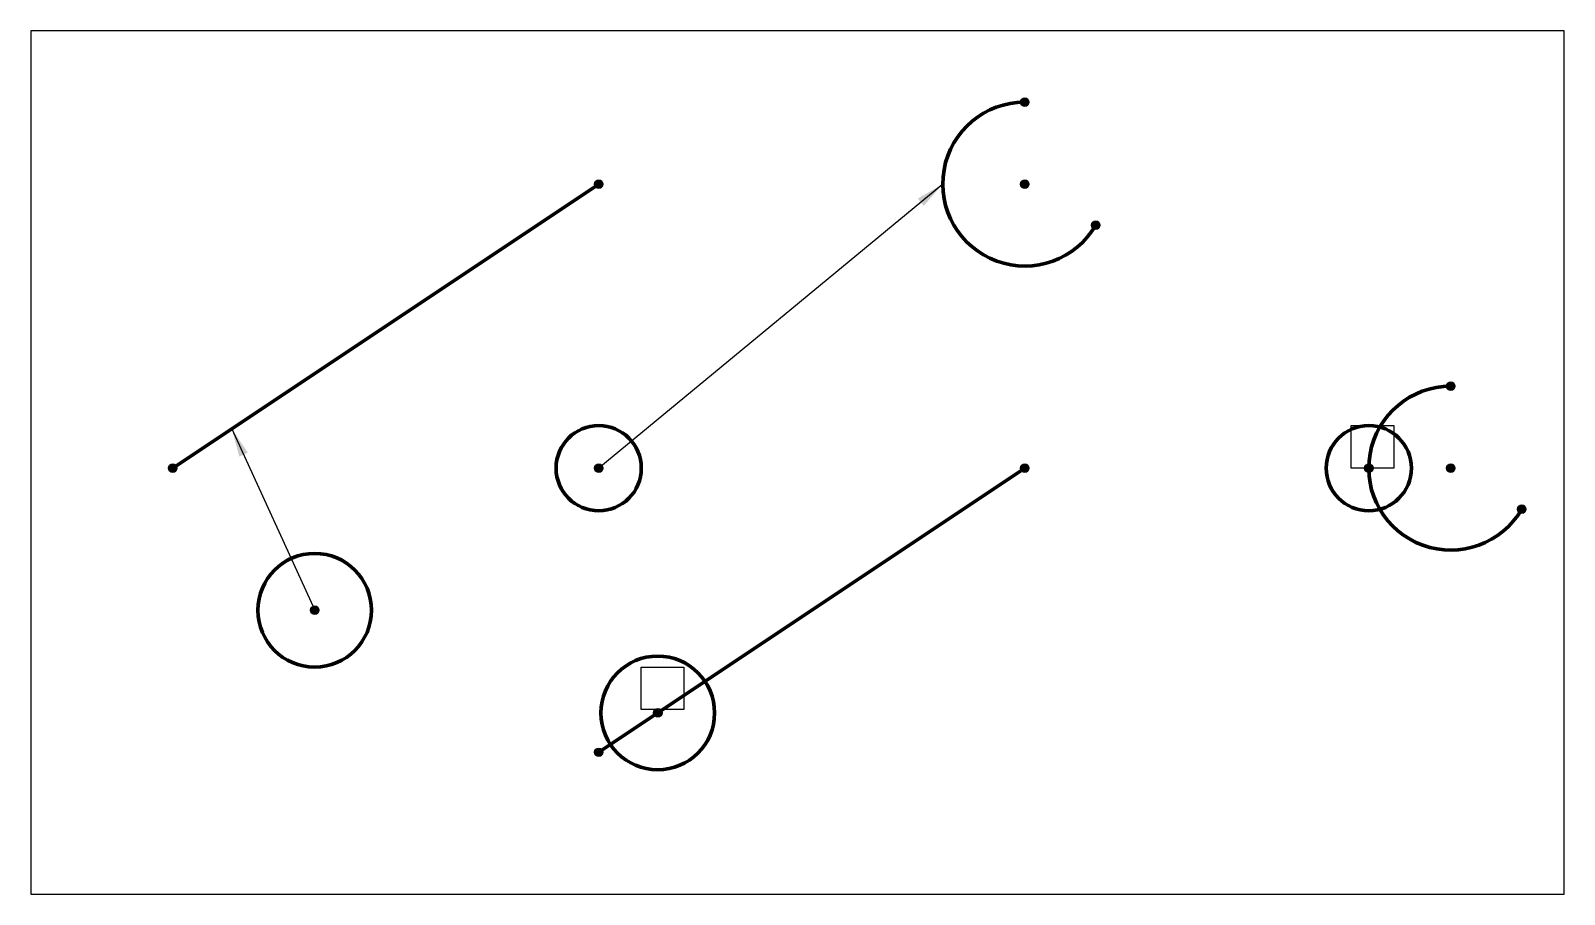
# Model space of a CAD drawing. Extents: x 0 to 1080, y 0 to 608.
import ezdxf

# ---------------------------------------------------------------- set-up
doc = ezdxf.new("R2010")
doc.units = 0
doc.layers.get('0').update_dxf_attribs({"lineweight": 25, "plot": 0})
for name, color, linetype, lineweight, true_color in [('arrows', 96, 'Continuous', 120, 0x008000), ('icon', 178, 'Continuous', 25, 0x000000), ('points', 1, 'Continuous', 25, 0xff0000), ('visible', 5, 'Continuous', 200, 0x0000ff)]:
    doc.layers.add(name, color=color, linetype=linetype, lineweight=lineweight, true_color=true_color)
doc.dimstyles.new('QCADDimStyle', dxfattribs={"dimtxt": 2.5, "dimasz": 2.5, "dimexe": 1.25, "dimexo": 0.625, "dimtad": 1, "dimtoh": 1, "dimdec": 4, "dimdsep": 46, "dimtxsty": 'Standard', "dimcen": 0.09, "dimadec": 0, "dimazin": 2, "dimtfac": 1, "dimtdec": 4, "dimtofl": 0, "dimtmove": 2, "dimatfit": 3, "dimfxl": 1, "dimtolj": 1, "dimtzin": 0, "dimarcsym": 0})
picture_1 = doc.add_image_def('image1.png', size_in_pixel=(64, 64))

msp = doc.modelspace()

# ---------------------------------------------------------------- hatches: boundary and pattern name
at = {"layer": 'points', "transparency": 33554687}
h = msp.add_hatch(color=256, dxfattribs=at)
edge = h.paths.add_edge_path(flags=0)
edge.add_arc((700, 557.7), 3, 0, 360)
h = msp.add_hatch(color=256, dxfattribs=at)
edge = h.paths.add_edge_path(flags=0)
edge.add_arc((400, 500), 3, 0, 360)
h = msp.add_hatch(color=256, dxfattribs=at)
edge = h.paths.add_edge_path(flags=0)
edge.add_arc((700, 500), 3, 0, 360)
h = msp.add_hatch(color=256, dxfattribs=at)
edge = h.paths.add_edge_path(flags=0)
edge.add_arc((750, 471.1), 3, 0, 360)
h = msp.add_hatch(color=256, dxfattribs=at)
edge = h.paths.add_edge_path(flags=0)
edge.add_arc((1000, 357.7), 3, 0, 360)
h = msp.add_hatch(color=256, dxfattribs=at)
edge = h.paths.add_edge_path(flags=0)
edge.add_arc((100, 300), 3, 0, 360)
h = msp.add_hatch(color=256, dxfattribs=at)
edge = h.paths.add_edge_path(flags=0)
edge.add_arc((400, 300), 3, 0, 360)
h = msp.add_hatch(color=256, dxfattribs=at)
edge = h.paths.add_edge_path(flags=0)
edge.add_arc((700, 300), 3, 0, 360)
h = msp.add_hatch(color=256, dxfattribs=at)
edge = h.paths.add_edge_path(flags=0)
edge.add_arc((942.3, 300), 3, 0, 360)
h = msp.add_hatch(color=256, dxfattribs=at)
edge = h.paths.add_edge_path(flags=0)
edge.add_arc((1000, 300), 3, 0, 360)
h = msp.add_hatch(color=256, dxfattribs=at)
edge = h.paths.add_edge_path(flags=0)
edge.add_arc((1050, 271.1), 3, 0, 360)
h = msp.add_hatch(color=256, dxfattribs=at)
edge = h.paths.add_edge_path(flags=0)
edge.add_arc((200, 200), 3, 0, 360)
h = msp.add_hatch(color=256, dxfattribs=at)
edge = h.paths.add_edge_path(flags=0)
edge.add_arc((441.6, 127.7), 3, 0, 360)
h = msp.add_hatch(color=256, dxfattribs=at)
edge = h.paths.add_edge_path(flags=0)
edge.add_arc((400, 100), 3, 0, 360)

# ---------------------------------------------------------------- linework, layer by layer
for p, q in [((1080, 608), (0, 608)), ((0, 608), (0, 0)), ((1080, 0), (1080, 608)), ((0, 0), (1080, 0))]:
    msp.add_line(p, q)
at = {"layer": 'points'}
for centre in [(700, 557.7), (400, 500), (700, 500), (750, 471.1), (1000, 357.7), (100, 300), (400, 300), (700, 300), (942.3, 300), (1000, 300), (1050, 271.1), (200, 200), (441.6, 127.7), (400, 100)]:
    msp.add_circle(centre, 3, dxfattribs=at)
at = {"layer": 'visible'}
for p, q in [((100, 300), (400, 500)), ((400, 100), (700, 300))]:
    msp.add_line(p, q, dxfattribs=at)
for centre, radius in [((400, 300), 30), ((942.3, 300), 30), ((200, 200), 40), ((441.6, 127.7), 40)]:
    msp.add_circle(centre, radius, dxfattribs=at)
for centre in [(700, 500), (1000, 300)]:
    msp.add_arc(centre, 57.7, 90, 330, dxfattribs=at)

# ---------------------------------------------------------------- pictures from other files: only their frames are drawn
at = {"layer": 'icon'}
image = msp.add_image(picture_1, insert=(930, 300), size_in_units=(30, 30), dxfattribs=at)
image.dxf.flags = 7
image = msp.add_image(picture_1, insert=(430, 130), size_in_units=(30, 30), dxfattribs=at)
image.dxf.flags = 7

# ---------------------------------------------------------------- leaders
at = {"layer": 'arrows'}
for points in [[(642.3, 500), (400, 300)], [(141.6, 327.7), (200, 200)]]:
    msp.add_leader(points, dimstyle='QCADDimStyle', override={"dimtxt": 0.18, "dimasz": 20, "dimexe": 0.18, "dimexo": 0.0625, "dimgap": 0.09, "dimtad": 0, "dimtih": 1, "dimzin": 0, "dimazin": 0, "dimtmove": 0}, dxfattribs=at)

doc.saveas('drawing.dxf')
